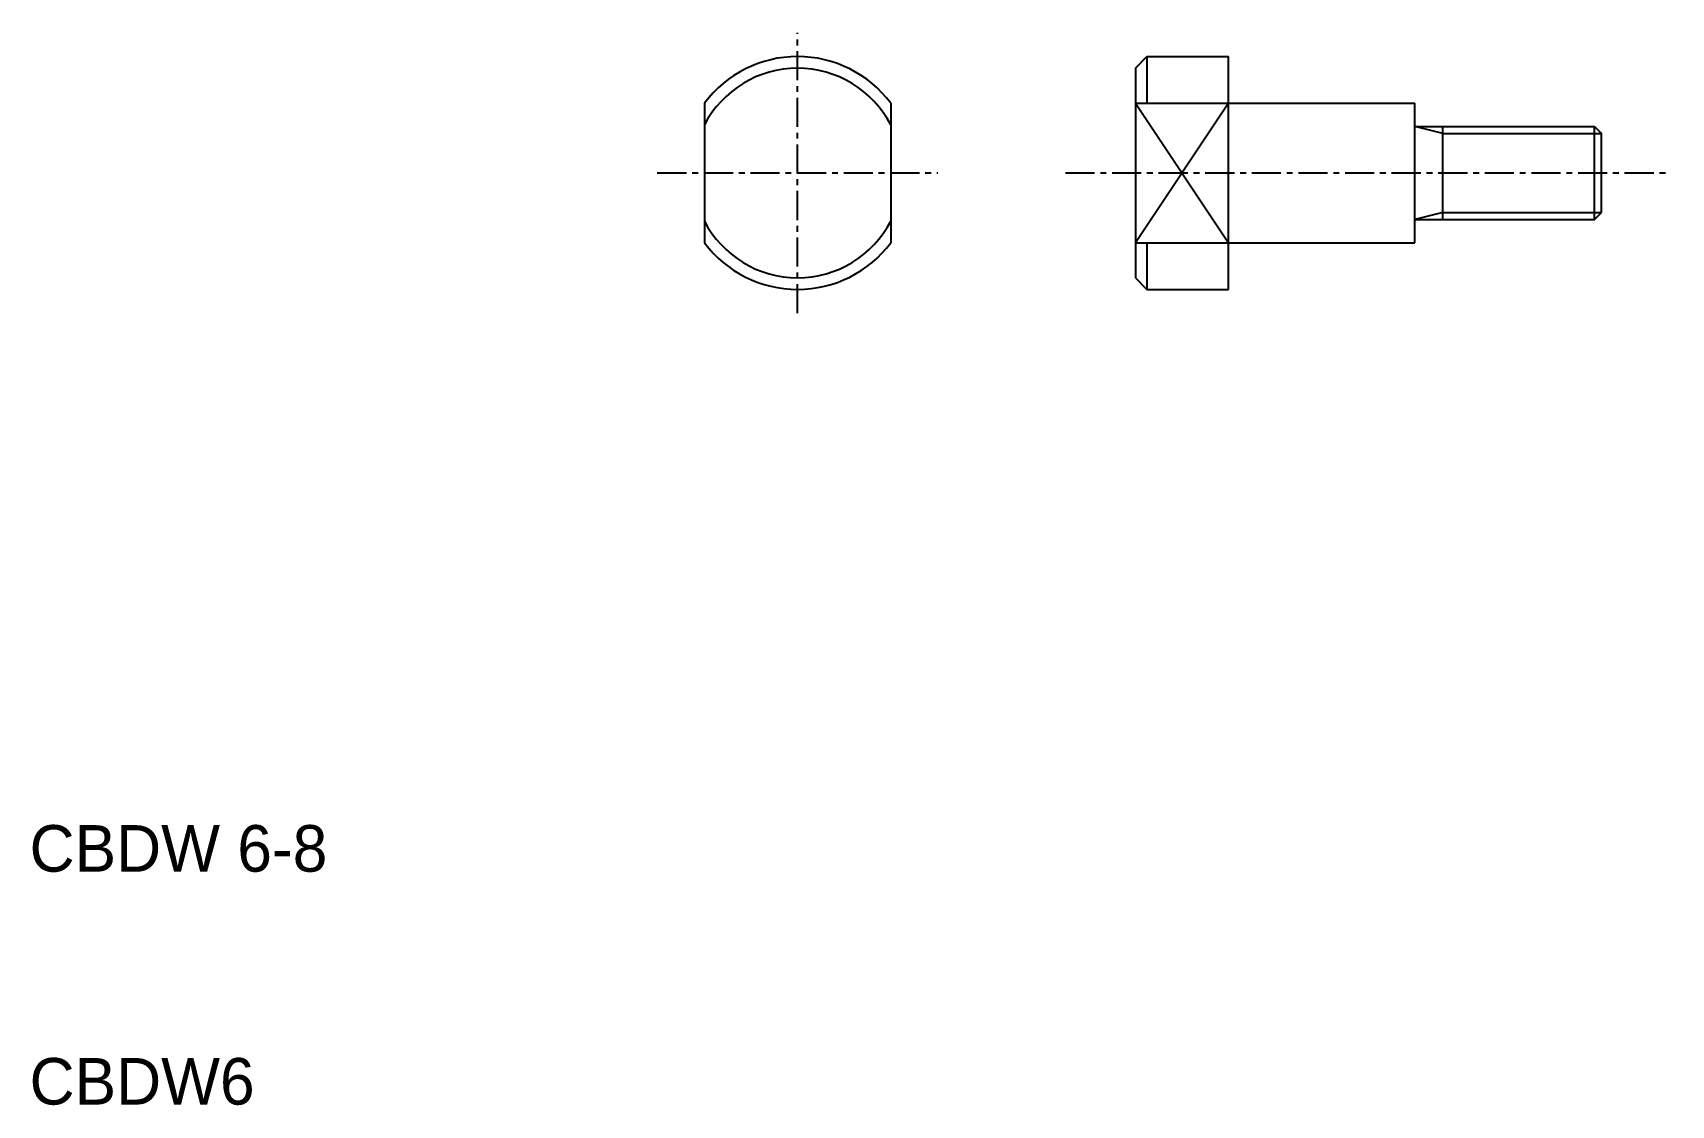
# Model space of a CAD drawing. Extents: x 2.8 to 73.1, y 4 to 50.
import ezdxf

# ---------------------------------------------------------------- set-up
doc = ezdxf.new("R2010")
doc.units = 0
doc.linetypes.add('CENTER', pattern=[2, 1.25, -0.25, 0.25, -0.25])
doc.layers.get('0').update_dxf_attribs({"linetype": 'CONTINUOUS'})
doc.layers.add('CENTER', color=1, linetype='CENTER')

msp = doc.modelspace()

# ---------------------------------------------------------------- linework, layer by layer
at = {"color": 7, "linetype": 'CONTINUOUS'}
for p, q in [((50.109, 48.528), (50.609, 49.028)), ((50.109, 48.528), (50.109, 39.528)), ((50.609, 49.028), (50.609, 47.028)), ((50.609, 49.028), (54.109, 49.028)), ((54.109, 47.028), (54.109, 49.028)), ((31.614, 47.028), (31.614, 41.028)), ((39.614, 47.028), (39.614, 41.028)), ((50.109, 47.028), (54.109, 47.028)), ((54.109, 47.028), (62.109, 47.028)), ((54.109, 41.028), (54.109, 47.028)), ((62.109, 46.028), (62.109, 47.028)), ((62.109, 46.028), (69.809, 46.028)), ((62.109, 42.028), (62.109, 46.028)), ((63.309, 42.028), (63.309, 46.028)), ((69.809, 42.028), (69.809, 46.028)), ((69.809, 46.028), (70.109, 45.728)), ((70.109, 42.328), (70.109, 45.728)), ((69.809, 42.028), (70.109, 42.328)), ((62.109, 42.028), (69.809, 42.028)), ((62.109, 41.028), (62.109, 42.028)), ((50.109, 41.028), (54.109, 41.028)), ((50.609, 41.028), (50.609, 39.028)), ((54.109, 41.028), (62.109, 41.028)), ((54.109, 39.028), (54.109, 41.028)), ((50.109, 39.528), (50.609, 39.028)), ((50.609, 39.028), (54.109, 39.028))]:
    msp.add_line(p, q, dxfattribs=at)
at = {"color": 3, "linetype": 'CONTINUOUS'}
for p, q in [((50.109, 47.028), (54.109, 41.028)), ((54.109, 47.028), (50.109, 41.028)), ((63.309, 45.728), (62.109, 46.028)), ((63.309, 45.728), (70.109, 45.728)), ((63.309, 42.328), (62.109, 42.028)), ((63.309, 42.328), (70.109, 42.328))]:
    msp.add_line(p, q, dxfattribs=at)
at = {"color": 7, "linetype": 'CONTINUOUS'}
for radius, start, end in [(5, 36.8699, 143.1301), (4.5, 27.26604, 152.73396), (4.5, 207.26604, 332.73396), (5, 216.8699, 323.1301)]:
    msp.add_arc((35.614, 44.028), radius, start, end, dxfattribs=at)
at = {"layer": 'CENTER', "color": 1, "linetype": 'CENTER'}
for p, q in [((35.614, 38.007), (35.614, 50.049)), ((29.593, 44.028), (41.635, 44.028)), ((47.109, 44.028), (73.109, 44.028))]:
    msp.add_line(p, q, dxfattribs=at)

# ---------------------------------------------------------------- texts
at = {"color": 7, "linetype": 'CONTINUOUS'}
for s, p in [('CBDW 6-8', (2.652, 14.028)), ('CBDW6', (2.652, 4.028))]:
    msp.add_text(s, height=2, dxfattribs=at).set_placement(p)

doc.saveas('drawing.dxf')
